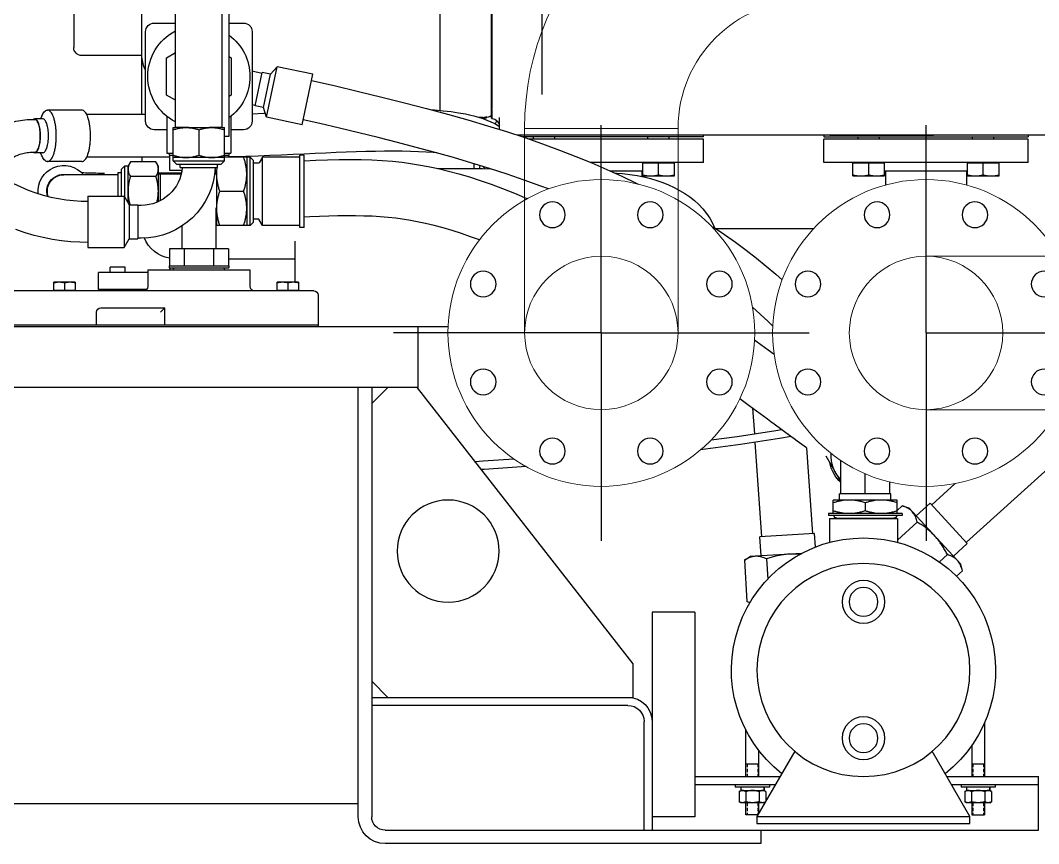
# Model space of a CAD drawing. Extents: x 0 to 160756, y 0 to 229247.
# Drawn here: x 65310 to 66069, y 110252 to 110866 of the extents above; entities that cross this region are included whole.
import ezdxf

# ---------------------------------------------------------------- set-up
doc = ezdxf.new("R2010")
doc.units = 0
doc.header["$LTSCALE"] = 10
doc.linetypes.add('XCM7P30CDA$0$CENTER', pattern=[50.8, 31.75, -6.35, 6.35, -6.35])
doc.linetypes.add('XCM7P30CDA$0$HIDDEN', pattern=[0.375, 0.25, -0.125])
doc.layers.add('XCM7P30CDA$0$M-PIPE-32_4C CONDENSER WATER SUPPLY-1', color=252, linetype='Continuous', lineweight=5)
doc.layers.add('XCM7P30CDA$0$M-PIPE-38_4C CONDENSER WATER RETURN-1', color=252, linetype='Continuous', lineweight=5)

# ---------------------------------------------------------------- blocks, each defined once
blk = doc.blocks.new('*U179')
blk.add_circle((0, 0), 9.55)
blk = doc.blocks.new('*U180')
at = {"color": 0, "linetype": 'ByBlock', "lineweight": -2}
for p, rotation in [((2286.84, -1301.82), 314.9999999999999), ((2162.39, -1353.37), 44.99999999999999), ((2338.39, -1353.37), 270), ((2162.39, -1426.27), 89.99999999999997), ((2338.39, -1426.27), 225), ((2213.94, -1477.82), 135), ((2286.84, -1477.82), 180)]:
    blk.add_blockref('*U179', p, dxfattribs=dict(at, rotation=rotation))
blk.add_blockref('*U179', (2213.94, -1301.82), dxfattribs=at)
blk = doc.blocks.new('*U177')
blk.add_circle((0, 0), 9.55)
blk = doc.blocks.new('*U178')
at = {"color": 0, "linetype": 'ByBlock', "lineweight": -2}
for p, rotation in [((2286.84, -1301.82), 314.9999999999999), ((2162.39, -1353.37), 44.99999999999999), ((2338.39, -1353.37), 270), ((2162.39, -1426.27), 89.99999999999997), ((2338.39, -1426.27), 225), ((2213.94, -1477.82), 135), ((2286.84, -1477.82), 180)]:
    blk.add_blockref('*U177', p, dxfattribs=dict(at, rotation=rotation))
blk.add_blockref('*U177', (2213.94, -1301.82), dxfattribs=at)
blk = doc.blocks.new('XCM7P30CDA$0$A$C9585bb29')
at = {"linetype": 'Continuous'}
for p, q in [((3294.12, 565.14), (3294.12, 1647.17)), ((3332.11, 1137.52), (3332.11, 547.8)), ((3370.29, 553.26), (3370.29, 1137.51)), ((3592.44, 550.21), (3592.44, 680.11)), ((3643.22, 675.81), (3643.22, 600.19)), ((3331.6, 671.99), (3331.6, 554.76)), ((3532.5, 540.54), (3532.5, 642.09)), ((3567.41, 540.54), (3567.41, 642.09)), ((3527.45, 534.19), (3527.45, 635.75)), ((3527.45, 618.29), (3516.63, 618.29)), ((3583.28, 618.29), (3567.41, 618.29)), ((3510.28, 611.94), (3510.28, 545.3)), ((3589.62, 545.3), (3589.62, 611.94)), ((3527.45, 593.48), (3525.84, 592.55)), ((3525.84, 592.55), (3525.84, 564.7)), ((3574.07, 592.55), (3567.41, 596.39)), ((3574.07, 564.7), (3574.07, 592.55)), ((3592.44, 594.19), (3637.22, 594.19)), ((3465, 580.19), (3491.58, 585.84)), ((3491.58, 585.84), (3496.65, 580.21)), ((3499.56, 548.28), (3491.58, 585.84)), ((3472.99, 542.63), (3465, 580.19)), ((3496.65, 580.21), (3502.86, 581.53)), ((3501.9, 555.49), (3496.65, 580.21)), ((3508.11, 556.81), (3502.86, 581.53)), ((3510.28, 582.7), (3502.94, 581.14)), ((3525.84, 564.7), (3527.45, 563.76)), ((3567.41, 560.85), (3574.07, 564.7)), ((3331.57, 553.79), (3331.6, 554.76)), ((3331.57, 547.27), (3331.57, 553.79)), ((3499.56, 548.28), (3501.9, 555.49)), ((3501.9, 555.49), (3508.11, 556.81)), ((3510.28, 557.68), (3508.03, 557.2)), ((3326.11, 539.15), (3326.11, 547.95)), ((3332.11, 547.8), (3331.57, 547.27)), ((3338.55, 548.13), (3341.14, 548.13)), ((3345.09, 549.26), (3341.75, 548.33)), ((3347.4, 549.82), (3345.09, 549.26)), ((3347.4, 549.82), (3347.39, 549.82)), ((3472.99, 542.63), (3499.56, 548.28)), ((3526.15, 548.89), (3526.15, 521.5)), ((3573.76, 548.89), (3573.76, 521.5)), ((3589.62, 550.21), (3633.51, 550.21)), ((3637.21, 553.54), (3662.73, 553.54)), ((3666.3, 546.98), (3672.26, 546.98)), ((3666.87, 549.25), (3667.83, 546.98)), ((3674.65, 546.58), (3672.26, 546.58)), ((3334.95, 541.91), (3320.82, 537.51)), ((3328.09, 545.74), (3329.32, 543.36)), ((3516.63, 538.95), (3526.15, 538.95)), ((3532.5, 540.54), (3530.91, 540.54)), ((3530.91, 515.74), (3530.91, 540.54)), ((3532.5, 540.54), (3542.36, 540.54)), ((3557.55, 540.54), (3542.36, 540.54)), ((3549.95, 538.84), (3549.95, 519.92)), ((3557.55, 540.54), (3567.41, 540.54)), ((3569, 540.54), (3567.41, 540.54)), ((3569, 515.74), (3569, 540.54)), ((3573.76, 538.95), (3583.28, 538.95)), ((2386.53, 534.8), (3312.56, 534.8)), ((3530.91, 534.19), (3527.45, 534.19)), ((3346.71, 514.13), (3360.26, 518.11)), ((3471.62, 466.15), (3471.62, 519.97)), ((3471.62, 519.97), (3474.79, 519.97)), ((3474.79, 466.15), (3474.79, 519.97)), ((3474.79, 518.45), (3502.54, 518.45)), ((3502.54, 518.45), (3504.91, 514.34)), ((3502.54, 467.67), (3502.54, 518.45)), ((3509.34, 515.97), (3511.82, 518.45)), ((3509.34, 470.15), (3509.34, 515.97)), ((3511.82, 518.45), (3530.91, 518.45)), ((3511.82, 467.67), (3511.82, 518.45)), ((3514.3, 518.45), (3514.3, 467.67)), ((3530.91, 521.5), (3526.15, 521.5)), ((3527.74, 521.5), (3527.74, 519.97)), ((3530.91, 519.97), (3527.74, 519.97)), ((3527.97, 519.97), (3527.97, 518.45)), ((3530.91, 518.22), (3569, 518.22)), ((3573.76, 521.5), (3569, 521.5)), ((3572.17, 519.97), (3569, 519.97)), ((3571.94, 519.97), (3571.94, 508.8)), ((3571.94, 518.48), (3633.51, 518.48)), ((3572.17, 521.5), (3572.17, 519.97)), ((3592.44, 518.48), (3592.44, 515.05)), ((3666.3, 521.71), (3672.26, 521.71)), ((3666.87, 519.44), (3667.83, 521.71)), ((3674.65, 522.11), (3672.26, 522.11)), ((3320.29, 505.8), (3333.37, 510.03)), ((3333.37, 510.03), (3346.71, 514.13)), ((3344.9, 509.97), (3344.9, 513.58)), ((3509.34, 514.21), (3504.91, 514.34)), ((3533.39, 513.26), (3530.91, 515.74)), ((3569, 515.74), (3530.91, 515.74)), ((3566.52, 513.26), (3533.39, 513.26)), ((3535.79, 513.22), (3535.78, 513.26)), ((3535.99, 510.78), (3535.99, 513.26)), ((3563.92, 510.78), (3535.99, 510.78)), ((3536.24, 510.74), (3536.23, 510.78)), ((3537.9, 508.8), (3536.61, 508.8)), ((3536.61, 467.67), (3536.61, 508.8)), ((3537.26, 505.76), (3537.26, 508.8)), ((3571.94, 508.8), (3562.52, 508.8)), ((3562.65, 508.04), (3562.65, 508.8)), ((3563.92, 510.78), (3563.92, 513.26)), ((3566.52, 513.26), (3569, 515.74)), ((3580.39, 512.1), (3582.09, 515.05)), ((3580.39, 512.1), (3580.39, 485.24)), ((3580.39, 509.72), (3580.39, 509.55)), ((3582.09, 515.05), (3601, 515.05)), ((3601, 515.05), (3602.71, 512.1)), ((3605.19, 512.1), (3602.71, 512.1)), ((3602.71, 484.6), (3602.71, 512.1)), ((3607.67, 509.62), (3605.19, 512.1)), ((3605.19, 488.9), (3605.19, 512.1)), ((3607.67, 489.54), (3607.67, 509.62)), ((3637.21, 515.14), (3662.73, 515.14)), ((3240.09, 506.66), (3238.54, 506.56)), ((3537.23, 507.45), (3536.61, 507.46)), ((3536.61, 505.76), (3537.26, 505.76)), ((3563.13, 505.76), (3580.39, 505.76)), ((3578.9, 505.76), (3578.9, 485.96)), ((3582.09, 504.05), (3601, 504.05)), ((3610.15, 507.03), (3607.67, 507.03)), ((3610.15, 489.54), (3610.15, 507.03)), ((3610.15, 505.3), (3650.59, 505.3)), ((3621.62, 506.62), (3620.22, 506.6)), ((3623.37, 506.64), (3621.62, 506.62)), ((3625.03, 506.67), (3623.37, 506.64)), ((3626.61, 506.7), (3625.03, 506.67)), ((3628.11, 506.74), (3626.61, 506.7)), ((3629.53, 506.77), (3628.11, 506.74)), ((3630.88, 506.81), (3629.53, 506.77)), ((3632.15, 506.84), (3630.88, 506.81)), ((3633.35, 506.88), (3632.15, 506.84)), ((3634.48, 506.92), (3633.35, 506.88)), ((3635.54, 506.96), (3634.48, 506.92)), ((3636.55, 507), (3635.54, 506.96)), ((3637.43, 507.03), (3636.55, 507)), ((3534.35, 493.06), (3516.57, 493.06)), ((3605.56, 489.54), (3601.76, 482.97)), ((3632.72, 489.54), (3605.56, 489.54)), ((3605.56, 489.54), (3605.56, 451.14)), ((3632.72, 489.54), (3632.72, 451.14)), ((3536.61, 480.37), (3537.26, 480.37)), ((3537.26, 480.37), (3537.26, 450.15)), ((3592.88, 482.58), (3595.42, 482.58)), ((3601.76, 482.97), (3595.42, 482.97)), ((3595.42, 482.97), (3595.42, 457.7)), ((3601.76, 482.97), (3601.76, 457.7)), ((3502.54, 467.67), (3505.21, 472.31)), ((3536.61, 477.47), (3537.26, 477.45)), ((3092.19, 465.01), (3164.53, 465.01)), ((3471.62, 466.15), (3474.79, 466.15)), ((3474.79, 467.67), (3502.54, 467.67)), ((3509.34, 470.15), (3511.82, 467.67)), ((3511.82, 467.67), (3536.61, 467.67)), ((3562.65, 467.13), (3562.65, 450.15)), ((3478.19, 425.32), (3478.19, 455.79)), ((3592.88, 458.1), (3595.42, 458.1)), ((3601.76, 457.7), (3595.42, 457.7)), ((3605.56, 451.14), (3601.76, 457.7)), ((3527.97, 450.15), (3571.94, 450.15)), ((3527.97, 450.15), (3527.97, 437.46)), ((3538.96, 450.15), (3538.96, 437.46)), ((3560.95, 450.15), (3560.95, 437.46)), ((3571.94, 450.15), (3571.94, 437.46)), ((3632.72, 451.14), (3605.56, 451.14)), ((3527.97, 442.79), (3478.19, 442.79)), ((3588.03, 434.67), (3511.87, 434.67)), ((3511.87, 434.67), (3511.87, 422.1)), ((3511.87, 434.67), (3511.87, 422.1)), ((3572.17, 437.46), (3527.74, 437.46)), ((3527.74, 437.46), (3527.74, 435.94)), ((3572.17, 435.94), (3527.74, 435.94)), ((3571.25, 434.67), (3571.25, 435.94)), ((3572.17, 437.46), (3572.17, 435.94)), ((3588.03, 434.67), (3588.03, 422.1)), ((3588.03, 434.67), (3588.03, 422.1)), ((3588.03, 432.64), (3624.6, 432.64)), ((3604.83, 436.6), (3615.93, 436.6)), ((3604.83, 432.64), (3604.83, 436.6)), ((3615.93, 432.64), (3615.93, 436.6)), ((3624.6, 419.94), (3624.6, 432.64)), ((3475.76, 425.32), (3491.61, 425.32)), ((3475.76, 425.32), (3475.76, 419.3)), ((3483.69, 424.82), (3483.69, 419.3)), ((3491.61, 419.3), (3491.61, 425.32)), ((3642.05, 425.32), (3657.91, 425.32)), ((3642.05, 425.32), (3642.05, 419.3)), ((3649.98, 424.82), (3649.98, 419.3)), ((3657.91, 419.3), (3657.91, 425.32)), ((3464.26, 418.93), (4168.8, 418.93)), ((3491.61, 419.3), (3475.76, 419.3)), ((3476.24, 419.3), (3476.37, 418.93)), ((3491.13, 419.3), (3491, 418.93)), ((3588.89, 419.94), (3624.6, 419.94)), ((3618.25, 419.94), (3618.25, 418.93)), ((3657.91, 419.3), (3642.05, 419.3)), ((3642.53, 419.3), (3642.67, 418.93)), ((3657.43, 419.3), (3657.29, 418.93)), ((3461.09, 415.75), (3461.09, 392.01)), ((3622.94, 406.23), (3575.34, 406.23)), ((3575.34, 393.54), (3575.34, 406.23)), ((3575.34, 406.23), (3578.51, 403.06)), ((3626.12, 393.54), (3626.12, 403.06)), ((3364.29, 392.01), (4301.32, 392.01)), ((3386.73, 392.01), (3386.73, 347.03)), ((4171.97, 393.54), (3461.09, 393.54)), ((3226.3, 141.13), (3387.04, 346.79)), ((3386.73, 347.03), (4246.34, 347.03)), ((3421.21, 335.04), (3409.22, 347.03)), ((3421.21, 347.03), (3421.21, 27.18)), ((3431.21, 27.18), (3431.21, 347.03)), ((3142.91, 335.43), (3147.02, 338.43)), ((3126.44, 323.38), (3131.77, 327.29)), ((3108.85, 310.48), (3121.26, 319.58)), ((3082.82, 295.92), (3071.75, 276.74)), ((3071.75, 267.73), (3071.75, 292.59)), ((3053.5, 267.73), (3053.5, 282.65)), ((3035.26, 267.73), (3035.26, 276.54)), ((3034.37, 263.1), (3034.37, 267.73)), ((3034.37, 267.73), (3072.63, 267.73)), ((3072.63, 263.1), (3072.63, 267.73)), ((3029.7, 252.95), (3029.7, 263.1)), ((3029.7, 263.1), (3077.31, 263.1)), ((3053.5, 260.98), (3053.5, 255.07)), ((3077.31, 252.95), (3077.31, 263.1)), ((3026.02, 252.95), (3026.02, 251.68)), ((3026.02, 252.95), (3080.99, 252.95)), ((3026.02, 251.68), (3080.99, 251.68)), ((3080.99, 252.95), (3080.99, 251.68)), ((3029.44, 249.23), (3029.44, 231.51)), ((3080.22, 249.23), (3029.44, 249.23)), ((3074.74, 249.58), (3032.27, 249.58)), ((3034.37, 249.23), (3034.37, 249.58)), ((3072.63, 249.23), (3072.63, 249.58)), ((3080.22, 249.23), (3080.22, 231.51)), ((3180.57, 179.51), (3180.57, 27.18)), ((3180.57, 179.51), (3212.31, 179.51)), ((3212.31, 179.51), (3212.31, 17.18)), ((3226.3, 116.14), (3226.3, 141.13)), ((3409.22, 116.14), (3421.21, 128.13)), ((3421.21, 116.14), (3226.3, 116.14)), ((3230.3, 110.14), (3421.21, 110.14)), ((2964.66, 97.26), (2964.66, 57.16)), ((3142.38, 57.16), (3142.38, 91.72)), ((3218.3, 17.18), (3218.3, 98.15)), ((2974.18, 80.26), (2974.18, 57.16)), ((2975.49, 27.33), (3003.56, 75.95)), ((3106.1, 75.95), (3134.17, 27.33)), ((3132.85, 57.16), (3132.85, 76.67)), ((2974.18, 66.69), (2964.66, 66.69)), ((3142.38, 66.69), (3132.85, 66.69)), ((2924.44, 17.18), (2924.44, 57.16)), ((2992.72, 57.16), (2924.44, 57.16)), ((3180.57, 57.16), (3116.95, 57.16)), ((2989.25, 51.17), (2924.44, 51.17)), ((2956.72, 51.17), (2956.72, 49.14)), ((2956.72, 49.14), (2982.11, 49.14)), ((2959.47, 45.98), (2960.8, 46.75)), ((2959.47, 45.98), (2959.47, 38.4)), ((2960.75, 49.14), (2960.75, 46.75)), ((2960.75, 46.75), (2960.75, 49.14)), ((2978.09, 46.75), (2960.75, 46.75)), ((2964.44, 45.98), (2964.44, 38.4)), ((2974.39, 45.98), (2974.39, 38.4)), ((2979.36, 45.98), (2978.03, 46.75)), ((2978.09, 49.14), (2978.09, 46.75)), ((2979.36, 45.98), (2979.36, 38.4)), ((2982.11, 51.17), (2982.11, 49.14)), ((3180.57, 51.17), (3120.41, 51.17)), ((3124.92, 51.17), (3124.92, 49.14)), ((3124.92, 49.14), (3150.31, 49.14)), ((3127.67, 45.98), (3129, 46.75)), ((3127.67, 45.98), (3127.67, 38.59)), ((3128.94, 49.14), (3128.94, 46.75)), ((3128.94, 46.75), (3128.94, 49.14)), ((3146.29, 46.75), (3128.94, 46.75)), ((3132.64, 45.98), (3132.64, 38.4)), ((3142.59, 45.98), (3142.59, 38.4)), ((3147.56, 45.98), (3146.23, 46.75)), ((3146.29, 49.14), (3146.29, 46.75)), ((3147.56, 45.98), (3147.56, 38.4)), ((3150.31, 51.17), (3150.31, 49.14)), ((2960.8, 37.64), (2959.47, 38.4)), ((2978.03, 37.64), (2979.36, 38.4)), ((3129, 37.64), (3127.83, 38.31)), ((3146.23, 37.64), (3147.56, 38.4)), ((2960.8, 37.64), (2978.03, 37.64)), ((2964.66, 37.64), (2964.66, 28.6)), ((2974.18, 37.64), (2974.18, 28.6)), ((3129, 37.64), (3146.23, 37.64)), ((3132.85, 29.61), (3132.85, 37.64)), ((3142.38, 28.6), (3142.38, 37.64)), ((4201.86, 37.15), (3431.21, 37.15)), ((2974.18, 28.6), (2964.66, 28.6)), ((2975.49, 22.26), (2975.49, 27.33)), ((3134.17, 27.33), (2975.49, 27.33)), ((3133.44, 28.6), (3142.38, 28.6)), ((3134.17, 27.33), (3134.17, 22.26)), ((3180.57, 27.18), (3212.31, 27.18)), ((3411.22, 17.18), (2924.44, 17.18)), ((3134.17, 22.26), (2975.49, 22.26)), ((3131.34, 17.18), (3131.34, 7.19)), ((3131.34, 7.19), (3411.22, 7.19))]:
    blk.add_line(p, q, dxfattribs=at)
at = {"linetype": 'XCM7P30CDA$0$CENTER'}
for p, q in [((3008.25, 387.55), (3008.25, 542.42)), ((3250.14, 387.55), (3250.14, 542.42)), ((3008.25, 387.55), (2853.38, 387.55)), ((3008.25, 387.55), (3008.25, 232.68)), ((3250.14, 387.55), (3095.27, 387.55)), ((3250.14, 387.55), (3250.14, 232.68)), ((3250.14, 387.55), (3405.01, 387.55))]:
    blk.add_line(p, q, dxfattribs=at)
at = {"linetype": 'Continuous', "lineweight": 30}
for p, q in [((2932.08, 534.8), (2932.08, 533.53)), ((3084.42, 533.53), (2932.08, 533.53)), ((2932.08, 514.49), (2932.08, 531.96)), ((2932.08, 531.96), (3084.42, 531.96)), ((2957.62, 531.96), (2957.62, 533.53)), ((2973.61, 531.96), (2973.61, 533.53)), ((3079.97, 534.8), (3002.76, 534.8)), ((3042.89, 531.96), (3042.89, 533.53)), ((3058.88, 531.96), (3058.88, 533.53)), ((3084.42, 534.8), (3084.42, 533.53)), ((3084.42, 514.49), (3084.42, 531.96)), ((3173.98, 533.53), (3173.98, 534.8)), ((3173.98, 533.53), (3308.69, 533.53)), ((3173.98, 514.49), (3173.98, 531.96)), ((3173.98, 531.96), (3304.07, 531.96)), ((3178.43, 534.8), (3255.64, 534.8)), ((3199.51, 531.96), (3199.51, 533.53)), ((3215.5, 531.96), (3215.5, 533.53)), ((3284.78, 531.96), (3284.78, 533.53)), ((3300.78, 531.96), (3300.78, 533.53)), ((2932.08, 514.49), (3084.42, 514.49)), ((2953.83, 504.49), (2953.83, 513.99)), ((2953.83, 513.99), (2977.4, 513.99)), ((2954.44, 513.99), (2954.62, 514.49)), ((2965.61, 505.25), (2965.61, 513.99)), ((2976.79, 513.99), (2976.61, 514.49)), ((2977.4, 504.49), (2977.4, 513.99)), ((3039.1, 504.49), (3039.1, 513.99)), ((3039.1, 513.99), (3062.67, 513.99)), ((3039.71, 513.99), (3039.89, 514.49)), ((3050.89, 505.25), (3050.89, 513.99)), ((3062.06, 513.99), (3061.88, 514.49)), ((3062.67, 504.49), (3062.67, 513.99)), ((3173.98, 514.49), (3257.93, 514.49)), ((3195.72, 504.49), (3195.72, 513.99)), ((3195.72, 513.99), (3219.29, 513.99)), ((3196.33, 513.99), (3196.51, 514.49)), ((3207.5, 505.25), (3207.5, 513.99)), ((3218.68, 513.99), (3218.5, 514.49)), ((3219.29, 504.49), (3219.29, 513.99)), ((2977.4, 504.49), (2953.83, 504.49)), ((2977.4, 508.14), (3039.1, 508.14)), ((2978.1, 508.14), (2978.1, 497.73)), ((3038.4, 508.14), (3038.4, 497.73)), ((3062.67, 504.49), (3039.1, 504.49)), ((3219.29, 504.49), (3195.72, 504.49)), ((3219.29, 508.14), (3243.34, 508.14)), ((3219.99, 508.14), (3219.99, 504.03)), ((3135.89, 387.55), (3122.5, 387.55)), ((2840.93, 355.81), (2978.17, 231.61)), ((3137.43, 331.42), (3136.13, 312.46)), ((3135.69, 306.11), (3130.87, 235.64)), ((3097.24, 301.96), (3092.86, 237.96)), ((2986.53, 275.41), (3004.03, 259.57)), ((2977.48, 230.85), (3005.21, 260.85)), ((3015.56, 251.28), (3005.21, 260.85)), ((3025.95, 258.77), (3021.08, 257.26)), ((3025.95, 258.77), (3029.7, 255.31)), ((2982.3, 215.31), (3021.08, 257.26)), ((3014.76, 246.66), (3029.44, 233.09)), ((3090.62, 228.13), (3091.23, 238.07)), ((3091.23, 238.07), (3132, 235.57)), ((3131.14, 221.51), (3132, 235.57)), ((2987.83, 221.29), (2977.48, 230.85)), ((2992.37, 222.45), (2998.28, 216.98)), ((3101, 223.35), (3139.27, 221.01)), ((3143.52, 218.19), (3139.27, 221.01)), ((2981.18, 210.34), (2982.3, 215.31)), ((3127.06, 219.2), (3126.14, 204.22)), ((3143.52, 218.19), (3141.65, 187.56)), ((2981.18, 210.34), (2985.56, 206.28)), ((3139.54, 186.5), (3141.65, 187.56))]:
    blk.add_line(p, q, dxfattribs=at)
at = {"linetype": 'XCM7P30CDA$0$HIDDEN'}
for p, q in [((2965.45, 66.69), (2965.45, 57.16)), ((2973.38, 66.69), (2973.38, 57.16)), ((3133.65, 66.69), (3133.65, 57.16)), ((3141.58, 66.69), (3141.58, 57.16)), ((2965.45, 37.64), (2965.45, 28.6)), ((2973.38, 37.64), (2973.38, 28.6)), ((3133.65, 37.64), (3133.65, 28.6)), ((3141.58, 37.64), (3141.58, 28.6))]:
    blk.add_line(p, q, dxfattribs=at)
at = {"linetype": 'Continuous'}
for points in [[(3632.72, 454.98), (3638.66, 455.09), (3645.4, 455.49), (3652.18, 456.19), (3658.99, 457.2), (3665.83, 458.54), (3672.66, 460.21), (3679.47, 462.22), (3686.26, 464.56)], [(3688.11, 498.84), (3682.66, 496.26), (3677.12, 493.95), (3671.51, 491.93), (3665.87, 490.2), (3660.21, 488.76), (3654.52, 487.6), (3648.86, 486.73), (3643.24, 486.13), (3637.64, 485.79), (3632.72, 485.7)], [(3465.98, 575.61), (3449.26, 571.77), (3431.07, 567.49), (3413.53, 563.23), (3396.65, 558.99), (3380.4, 554.76)], [(3380.4, 554.76), (3364.71, 550.51), (3349.56, 546.23), (3334.95, 541.91)], [(3376.77, 553.78), (3374.33, 553.62), (3368.05, 553.06), (3362.12, 552.38), (3356.53, 551.57), (3351.27, 550.64), (3347.39, 549.82)], [(3341.75, 548.33), (3338.51, 547.29), (3335.38, 546.12), (3332.34, 544.83), (3329.43, 543.43), (3326.64, 541.91), (3326.11, 541.59)], [(3360.26, 518.11), (3374.01, 521.97), (3387.95, 525.74), (3402.06, 529.42), (3416.32, 533.03), (3430.71, 536.56), (3445.23, 540.03), (3459.84, 543.44), (3472.21, 546.27)], [(3510.28, 550.87), (3501.45, 551.21), (3500.52, 551.25)], [(3320.82, 537.51), (3307.17, 533.03), (3294.01, 528.47)], [(3294.01, 528.47), (3281.31, 523.8), (3269.09, 519.06), (3257.32, 514.24), (3245.93, 509.32)], [(3372.75, 521.62), (3375.37, 521.87), (3380.74, 522.25), (3386.4, 522.55), (3392.35, 522.76), (3398.54, 522.89), (3404.95, 522.94), (3411.59, 522.92), (3418.43, 522.82), (3425.47, 522.67), (3432.69, 522.46), (3440.1, 522.19), (3447.69, 521.89), (3455.44, 521.55), (3463.4, 521.18), (3471.53, 520.8), (3479.82, 520.41), (3488.33, 520.01), (3497.02, 519.62), (3505.88, 519.26), (3514.93, 518.94), (3524.17, 518.69), (3527.97, 518.62)], [(3471.62, 515.76), (3462.85, 516.15), (3454.01, 516.46), (3445.44, 516.68), (3437.09, 516.75), (3428.94, 516.68), (3421.01, 516.45), (3413.29, 516.04), (3405.77, 515.44), (3398.48, 514.66), (3392.33, 513.82)], [(3245.93, 509.32), (3234.91, 504.31), (3224.26, 499.21), (3222.68, 498.42)], [(3392.33, 513.82), (3386.31, 512.85), (3379.08, 511.51), (3371.66, 509.95), (3364.07, 508.15), (3356.31, 506.1), (3348.38, 503.78), (3340.37, 501.22), (3332.23, 498.38), (3323.78, 495.21), (3314.84, 491.6), (3305.69, 487.64), (3305.4, 487.51)], [(3371.99, 510.02), (3368.93, 510.03), (3358.88, 510.03), (3348.76, 510), (3338.56, 509.93), (3332.87, 509.87)], [(3336.63, 509.91), (3337.48, 510.77), (3338.46, 511.6)], [(3340.67, 512.28), (3340.86, 510.92), (3340.95, 509.94)], [(3238.54, 506.56), (3234.35, 506.21), (3228.84, 505.57), (3223.53, 504.73), (3218.44, 503.72), (3213.56, 502.52), (3208.85, 501.13), (3204.32, 499.56), (3199.98, 497.8), (3195.79, 495.85), (3191.78, 493.71), (3187.95, 491.38), (3184.29, 488.84), (3180.82, 486.08), (3177.57, 483.14), (3174.56, 479.99), (3171.78, 476.6), (3169.32, 472.98), (3167.31, 469.28), (3165.94, 465.95)], [(3289.47, 494.79), (3295.14, 496.96), (3307.55, 501.45), (3320.29, 505.8)], [(3580.39, 506.7), (3574.77, 506.78), (3568.18, 506.88), (3562.85, 506.96)], [(3340.97, 456.84), (3347.49, 459.26), (3354.42, 461.64), (3361.24, 463.81), (3367.97, 465.76), (3374.57, 467.5), (3381.03, 469.03), (3387.33, 470.35), (3393.47, 471.48), (3398.58, 472.3)], [(3398.58, 472.3), (3403.3, 472.95), (3408.98, 473.58), (3414.82, 474.07), (3420.84, 474.42), (3427.03, 474.65), (3433.37, 474.75), (3439.84, 474.75), (3446.46, 474.66), (3453.24, 474.48), (3460.17, 474.24), (3467.24, 473.94), (3471.62, 473.73)], [(3505.21, 472.31), (3505.4, 472.3), (3509.34, 472.22)], [(3166.92, 466.61), (3158.4, 460.88), (3150.19, 455.1), (3142.27, 449.26), (3134.61, 443.35), (3127.25, 437.39), (3120.16, 431.39), (3115.39, 427.15)], [(3122.36, 392.51), (3125.92, 396.03), (3131.75, 401.53), (3137.55, 406.75)], [(3136.03, 382.33), (3134.07, 380.91), (3131.26, 378.88), (3128.49, 376.86), (3125.75, 374.87), (3121.37, 371.68)], [(3131.77, 327.29), (3137.26, 331.3), (3140.06, 333.35), (3142.91, 335.43)], [(3121.26, 319.58), (3123.84, 321.47), (3126.44, 323.38)], [(3168.21, 307.97), (3148.9, 310.53), (3120.17, 314.88), (3115.84, 315.61)], [(3097.28, 301.99), (3104.13, 307.02), (3106.48, 308.74), (3108.85, 310.48)], [(3108.71, 310.38), (3117.38, 308.9), (3146.37, 304.48), (3176.21, 300.49)], [(3344.1, 291.85), (3338.18, 292.21), (3315.39, 293.76)], [(3306.24, 288.03), (3337.45, 285.89), (3339.35, 285.78)]]:
    blk.add_lwpolyline(points, dxfattribs=at)
at = {"linetype": 'Continuous', "lineweight": 13}
for centre in [(3008.25, 387.55), (3250.14, 387.55)]:
    blk.add_circle(centre, 114.25, dxfattribs=at)
at = {"linetype": 'Continuous'}
for centre, radius in [((3364.24, 225.1), 37.98), ((3054.83, 136.5), 79.34), ((3054.83, 187.28), 15.87), ((3054.83, 187.28), 10.66), ((3054.83, 85.73), 15.87), ((3054.83, 85.73), 10.66)]:
    blk.add_circle(centre, radius, dxfattribs=at)
for centre, radius, start, end in [((3516.63, 611.94), 6.35, 90, 180), ((3583.28, 611.94), 6.35, 0, 90), ((3549.95, 578.62), 38.08, 126.23431, 233.76787), ((3549.95, 578.62), 38.08, 297.28726, 62.71377), ((3637.22, 600.19), 6, 270, 0), ((3567.05, 594.81), 25.39, 332.80884, 355.99528), ((3332.11, 541.3), 6, 95.08303, 177.04617), ((3338.55, 560.21), 12.69, 239.47768, 255.52249), ((3332.21, 535.63), 12.69, 63.84841, 75.52249), ((3516.63, 545.3), 6.35, 180, 270), ((3583.28, 545.3), 6.35, 270, 0), ((3592.88, 513.26), 55.16, 182.57619, 270), ((3592.88, 513.26), 30.69, 184.6344, 270), ((3650.59, 493.06), 19.2, 354.96913, 140.3893), ((3650.59, 493.06), 12.63, 343.0892, 104.31793), ((3650.59, 493.06), 12.24, 341.96734, 90), ((3567.45, 467.78), 24.99, 280.35706, 337.314), ((3532.02, 434.67), 1.27, 90, 180), ((3567.89, 434.67), 1.27, 0, 90), ((3464.26, 415.75), 3.17, 90, 180), ((3508.69, 422.1), 3.17, 270, 0), ((3591.21, 422.1), 3.17, 180, 270), ((3622.94, 403.06), 3.17, 0, 90), ((3053.5, 295.92), 25.39, 315.95773, 4.04692), ((3053.5, 295.92), 26.91, 312.70762, 349.31605), ((3053.5, 295.92), 26.91, 226.30902, 227.29238), ((3032.27, 251.68), 2.1, 180, 270), ((3074.74, 251.68), 2.1, 270, 0), ((3054.83, 136.5), 98.38, 308.25441, 231.74559), ((3230.3, 98.15), 17.99, 90, 180), ((3230.3, 98.15), 11.99, 90, 180), ((3411.22, 27.18), 19.99, 270, 0), ((3411.22, 27.18), 10, 270, 0)]:
    blk.add_arc(centre, radius, start, end, dxfattribs=at)
for points, start_tangent, end_tangent in [([(3338.55, 548.13), (3335.38, 548.54)], (-1, 0), (-0.968119, 0.250491)), ([(3335.38, 548.54), (3338.47, 547.28)], (0.968119, -0.250491), (0.869334, -0.494225)), ([(3637.21, 515.14), (3636, 515.47), (3634.83, 516.44), (3633.75, 518.02), (3632.78, 520.15), (3631.96, 522.77), (3631.33, 525.79), (3630.89, 529.09), (3630.67, 532.57), (3630.67, 536.11), (3630.89, 539.6), (3631.33, 542.9), (3631.96, 545.91), (3632.78, 548.53), (3633.75, 550.67), (3634.83, 552.25), (3636, 553.22), (3637.21, 553.54)], (-1, 0), (1, 0)), ([(3662.73, 515.14), (3661.53, 515.47), (3660.36, 516.44), (3659.28, 518.02), (3658.31, 520.15), (3657.49, 522.77), (3656.85, 525.79), (3656.42, 529.09), (3656.19, 532.57), (3656.19, 536.11), (3656.42, 539.6), (3656.85, 542.9), (3657.49, 545.91), (3658.31, 548.53), (3659.28, 550.67), (3660.36, 552.25), (3661.53, 553.22), (3662.73, 553.54)], (-1, 0), (1, 0)), ([(3666.87, 549.25), (3666.19, 550.67), (3665.1, 552.25), (3663.94, 553.22), (3662.73, 553.54)], (-0.387687, 0.921791), (-1, 0)), ([(3663.05, 542.67), (3663.24, 543.28), (3663.89, 544.85), (3664.64, 546.02), (3665.45, 546.73), (3666.3, 546.98)], (0.287521, 0.957774), (1, 0)), ([(3672.26, 521.71), (3671.42, 521.95), (3670.61, 522.67), (3669.86, 523.84), (3669.2, 525.41), (3668.67, 527.32), (3668.27, 529.51), (3668.02, 531.88), (3667.94, 534.34), (3668.02, 536.81), (3668.27, 539.18), (3668.67, 541.36), (3669.2, 543.28), (3669.86, 544.85), (3670.61, 546.02), (3671.42, 546.73), (3672.26, 546.98)], (-1, 0), (1, 0)), ([(3672.26, 522.11), (3671.49, 522.31), (3670.75, 522.93), (3670.06, 523.94), (3669.44, 525.3), (3668.92, 526.97), (3668.51, 528.89), (3668.23, 530.99), (3668.09, 533.21), (3668.09, 535.47), (3668.23, 537.69), (3668.51, 539.8), (3668.92, 541.72), (3669.44, 543.39), (3670.06, 544.75), (3670.75, 545.75), (3671.49, 546.37), (3672.26, 546.58)], (-1, 0), (1, 0)), ([(3673.33, 546.59), (3673.1, 546.73), (3672.26, 546.98)], (-0.803631, 0.595127), (-1, 0)), ([(3719.49, 520.21), (3719.31, 520.52), (3715.42, 526.24), (3710.88, 531.39), (3705.76, 535.89), (3700.15, 539.66), (3694.13, 542.66), (3687.81, 544.83), (3681.28, 546.14), (3674.65, 546.58)], (-0.503665, 0.863899), (-1, 0)), ([(3540.43, 540.54), (3538.1, 540.43), (3535.76, 540.11), (3533.39, 539.58), (3530.91, 538.84)], (-1, 0), (-0.948683, -0.316228)), ([(3549.95, 538.84), (3547.48, 539.58), (3545.11, 540.11), (3542.77, 540.43), (3540.43, 540.54)], (-0.948683, 0.316228), (-1, 0)), ([(3559.48, 540.54), (3557.14, 540.43), (3554.8, 540.11), (3552.43, 539.58), (3549.95, 538.84)], (-1, 0), (-0.948683, -0.316228)), ([(3569, 538.84), (3566.52, 539.58), (3564.15, 540.11), (3561.81, 540.43), (3559.48, 540.54)], (-0.948683, 0.316228), (-1, 0)), ([(3663.05, 526.01), (3662.7, 527.32), (3662.3, 529.51), (3662.06, 531.88), (3661.97, 534.34), (3662.06, 536.81), (3662.3, 539.18), (3662.7, 541.36), (3663.05, 542.67)], (-0.287521, 0.957774), (0.287521, 0.957774)), ([(3666.3, 521.71), (3665.45, 521.95), (3664.64, 522.67), (3663.89, 523.84), (3663.24, 525.41), (3663.05, 526.01)], (-1, 0), (-0.287521, 0.957774)), ([(3514.3, 505.76), (3514.39, 508.25), (3514.67, 510.74), (3515.13, 513.24), (3515.75, 515.79), (3516.57, 518.45)], (0, 1), (0.316228, 0.948683)), ([(3540.43, 518.22), (3538.1, 518.33), (3535.76, 518.66), (3533.39, 519.19), (3530.91, 519.92)], (-1, 0), (-0.948683, 0.316228)), ([(3549.95, 519.92), (3547.48, 519.18), (3545.11, 518.66), (3542.77, 518.33), (3540.43, 518.22)], (-0.948683, -0.316228), (-1, 0)), ([(3559.48, 518.22), (3557.14, 518.33), (3554.8, 518.66), (3552.43, 519.19), (3549.95, 519.92)], (-1, 0), (-0.948683, 0.316228)), ([(3569, 519.92), (3566.52, 519.18), (3564.15, 518.66), (3561.81, 518.33), (3559.48, 518.22)], (-0.948683, -0.316228), (-1, 0)), ([(3662.73, 515.14), (3663.94, 515.47), (3665.1, 516.44), (3666.19, 518.02), (3666.87, 519.44)], (1, 0), (0.387687, 0.921791)), ([(3672.26, 521.71), (3673.1, 521.95), (3673.33, 522.1)], (1, 0), (0.803631, 0.595127)), ([(3699.67, 505.37), (3699.33, 506.06), (3697.03, 509.95), (3694.21, 513.43), (3690.92, 516.42), (3687.24, 518.85), (3683.23, 520.64), (3679, 521.73), (3674.65, 522.11)], (-0.423981, 0.905671), (-1, 0)), ([(3535.99, 512.22), (3535.79, 513.22)], (-0.184837, 0.982769), (-0.209571, 0.977793)), ([(3536.47, 508.8), (3536.24, 510.74)], (-0.091153, 0.995837), (-0.145719, 0.989326)), ([(3536.61, 505.76), (3536.52, 508.25), (3536.47, 508.8)], (0, 1), (-0.091153, 0.995837)), ([(3582.09, 515.05), (3581.35, 513.62), (3580.82, 512.25), (3580.5, 510.9), (3580.39, 509.72)], (-0.5, -0.866025), (-0.020882, -0.999782)), ([(3580.39, 509.55), (3580.5, 508.2), (3580.82, 506.85), (3581.35, 505.48), (3582.09, 504.05)], (0, -1), (0.5, -0.866025)), ([(3601, 515.05), (3601.74, 513.62), (3602.27, 512.25), (3602.6, 510.9), (3602.71, 509.55)], (0.5, -0.866025), (0, -1)), ([(3602.71, 509.55), (3602.6, 508.2), (3602.27, 506.85), (3601.74, 505.48), (3601, 504.05)], (0, -1), (-0.5, -0.866025)), ([(3516.57, 493.06), (3515.75, 495.72), (3515.13, 498.27), (3514.67, 500.78), (3514.39, 503.27), (3514.3, 505.76)], (-0.316228, 0.948683), (0, 1)), ([(3534.35, 493.06), (3535.16, 495.72), (3535.79, 498.27), (3536.24, 500.78), (3536.52, 503.27), (3536.61, 505.76)], (0.316228, 0.948683), (0, 1)), ([(3582.09, 504.05), (3581.49, 501.77), (3581.01, 499.56), (3580.67, 497.39), (3580.46, 495.23), (3580.39, 493.06)], (-0.27735, -0.960769), (0, -1)), ([(3601, 504.05), (3601.61, 501.77), (3602.08, 499.56), (3602.42, 497.39), (3602.63, 495.23), (3602.71, 493.06)], (0.27735, -0.960769), (0, -1)), ([(3514.3, 480.37), (3514.39, 482.86), (3514.67, 485.35), (3515.13, 487.85), (3515.75, 490.4), (3516.57, 493.06)], (0, 1), (0.316228, 0.948683)), ([(3536.61, 480.37), (3536.52, 482.86), (3536.24, 485.35), (3535.79, 487.85), (3535.16, 490.4), (3534.35, 493.06)], (0, 1), (-0.316228, 0.948683)), ([(3580.39, 493.06), (3580.46, 490.88), (3580.67, 488.71), (3581.02, 486.53), (3581.38, 484.82)], (0, -1), (0.22346, -0.974713)), ([(3602.71, 493.06), (3602.63, 490.88), (3602.42, 488.71), (3602.08, 486.53), (3601.61, 484.33), (3601.26, 482.97)], (0, -1), (-0.260945, -0.965354)), ([(3516.57, 467.67), (3515.75, 470.33), (3515.13, 472.88), (3514.67, 475.39), (3514.39, 477.88), (3514.3, 480.37)], (-0.316228, 0.948683), (0, 1)), ([(3534.35, 467.67), (3535.16, 470.33), (3535.79, 472.88), (3536.24, 475.39), (3536.52, 477.88), (3536.61, 480.37)], (0.316228, 0.948683), (0, 1)), ([(3475.76, 424.82), (3476.77, 425.03), (3477.76, 425.19), (3478.74, 425.29), (3479.72, 425.32)], (0.972575, 0.232588), (1, 0)), ([(3479.72, 425.32), (3480.51, 425.3), (3481.29, 425.24), (3482.07, 425.14), (3482.87, 424.99), (3483.69, 424.82)], (1, 0), (0.972575, -0.232588)), ([(3483.69, 424.82), (3484.7, 425.03), (3485.69, 425.19), (3486.67, 425.29), (3487.65, 425.32)], (0.972575, 0.232588), (1, 0)), ([(3487.65, 425.32), (3488.43, 425.3), (3489.22, 425.24), (3490, 425.14), (3490.8, 424.99), (3491.61, 424.82)], (1, 0), (0.972575, -0.232588)), ([(3642.05, 424.82), (3643.07, 425.03), (3644.06, 425.19), (3645.04, 425.29), (3646.02, 425.32)], (0.972575, 0.232588), (1, 0)), ([(3646.02, 425.32), (3646.8, 425.3), (3647.58, 425.24), (3648.37, 425.14), (3649.16, 424.99), (3649.98, 424.82)], (1, 0), (0.972575, -0.232588)), ([(3649.98, 424.82), (3651, 425.03), (3651.98, 425.19), (3652.96, 425.29), (3653.95, 425.32)], (0.972575, 0.232588), (1, 0)), ([(3653.95, 425.32), (3654.73, 425.3), (3655.51, 425.24), (3656.3, 425.14), (3657.09, 424.99), (3657.91, 424.82)], (1, 0), (0.972575, -0.232588)), ([(3029.7, 260.98), (3032.79, 261.9), (3035.76, 262.56), (3038.68, 262.97), (3041.6, 263.1)], (0.948683, 0.316228), (1, 0)), ([(3041.6, 263.1), (3043.94, 263.02), (3046.27, 262.76), (3048.62, 262.33), (3051.02, 261.74), (3053.5, 260.98)], (1, 0), (0.948683, -0.316228)), ([(3053.5, 260.98), (3056.59, 261.9), (3059.56, 262.56), (3062.49, 262.97), (3065.4, 263.1)], (0.948683, 0.316228), (1, 0)), ([(3065.4, 263.1), (3067.74, 263.02), (3070.07, 262.76), (3072.43, 262.33), (3074.82, 261.74), (3077.31, 260.98)], (1, 0), (0.948683, -0.316228)), ([(3029.7, 255.07), (3032.79, 254.15), (3035.76, 253.49), (3038.68, 253.09), (3041.6, 252.95)], (0.948683, -0.316228), (1, 0)), ([(3041.6, 252.95), (3043.94, 253.04), (3046.27, 253.3), (3048.62, 253.72), (3051.02, 254.32), (3053.5, 255.07)], (1, 0), (0.948683, 0.316228)), ([(3053.5, 255.07), (3056.59, 254.15), (3059.56, 253.49), (3062.49, 253.09), (3065.4, 252.95)], (0.948683, -0.316228), (1, 0)), ([(3065.4, 252.95), (3067.74, 253.04), (3070.07, 253.3), (3072.43, 253.72), (3074.82, 254.32), (3077.31, 255.07)], (1, 0), (0.948683, 0.316228)), ([(2959.47, 45.98), (2959.99, 46.26), (2960.49, 46.47), (2960.98, 46.62), (2961.47, 46.72), (2961.96, 46.75)], (0.866025, 0.5), (1, 0)), ([(2961.96, 46.75), (2962.44, 46.72), (2962.93, 46.62), (2963.42, 46.47), (2963.92, 46.26), (2964.44, 45.98)], (1, 0), (0.866025, -0.5)), ([(2964.44, 45.98), (2965.48, 46.26), (2966.48, 46.47), (2967.46, 46.62), (2968.44, 46.72), (2969.42, 46.75)], (0.960769, 0.27735), (1, 0)), ([(2969.42, 46.75), (2970.39, 46.72), (2971.37, 46.62), (2972.35, 46.47), (2973.35, 46.26), (2974.39, 45.98)], (1, 0), (0.960769, -0.27735)), ([(2974.39, 45.98), (2974.91, 46.26), (2975.41, 46.47), (2975.9, 46.62), (2976.39, 46.72), (2976.87, 46.75)], (0.866025, 0.5), (1, 0)), ([(2976.87, 46.75), (2977.36, 46.72), (2977.85, 46.62), (2978.34, 46.47), (2978.84, 46.26), (2979.36, 45.98)], (1, 0), (0.866025, -0.5)), ([(3127.67, 45.98), (3128.19, 46.26), (3128.69, 46.47), (3129.18, 46.62), (3129.67, 46.72), (3130.16, 46.75)], (0.866025, 0.5), (1, 0)), ([(3130.16, 46.75), (3130.64, 46.72), (3131.13, 46.62), (3131.62, 46.47), (3132.12, 46.26), (3132.64, 45.98)], (1, 0), (0.866025, -0.5)), ([(3132.64, 45.98), (3133.68, 46.26), (3134.68, 46.47), (3135.66, 46.62), (3136.64, 46.72), (3137.62, 46.75)], (0.960769, 0.27735), (1, 0)), ([(3137.62, 46.75), (3138.59, 46.72), (3139.57, 46.62), (3140.55, 46.47), (3141.55, 46.26), (3142.59, 45.98)], (1, 0), (0.960769, -0.27735)), ([(3142.59, 45.98), (3143.11, 46.26), (3143.61, 46.47), (3144.1, 46.62), (3144.59, 46.72), (3145.07, 46.75)], (0.866025, 0.5), (1, 0)), ([(3145.07, 46.75), (3145.56, 46.72), (3146.05, 46.62), (3146.54, 46.47), (3147.04, 46.26), (3147.56, 45.98)], (1, 0), (0.866025, -0.5)), ([(2959.47, 38.4), (2959.99, 38.13), (2960.49, 37.92), (2960.98, 37.76), (2961.47, 37.67), (2961.96, 37.64)], (0.866025, -0.5), (1, 0)), ([(2961.96, 37.64), (2962.44, 37.67), (2962.93, 37.76), (2963.42, 37.92), (2963.92, 38.13), (2964.44, 38.4)], (1, 0), (0.866025, 0.5)), ([(2964.44, 38.4), (2965.48, 38.13), (2966.48, 37.92), (2967.46, 37.76), (2968.44, 37.67), (2969.42, 37.64)], (0.960769, -0.27735), (1, 0)), ([(2969.42, 37.64), (2970.39, 37.67), (2971.37, 37.76), (2972.35, 37.92), (2973.35, 38.13), (2974.39, 38.4)], (1, 0), (0.960769, 0.27735)), ([(2974.39, 38.4), (2974.91, 38.13), (2975.41, 37.92), (2975.9, 37.76), (2976.39, 37.67), (2976.87, 37.64)], (0.866025, -0.5), (1, 0)), ([(2976.87, 37.64), (2977.36, 37.67), (2977.85, 37.76), (2978.34, 37.92), (2978.84, 38.13), (2979.36, 38.4)], (1, 0), (0.866025, 0.5)), ([(3127.83, 38.31), (3128.19, 38.13), (3128.69, 37.92), (3129.18, 37.76), (3129.67, 37.67), (3130.16, 37.64)], (0.876775, -0.4809), (1, 0)), ([(3130.16, 37.64), (3130.64, 37.67), (3131.13, 37.76), (3131.62, 37.92), (3132.12, 38.13), (3132.64, 38.4)], (1, 0), (0.866025, 0.5)), ([(3132.64, 38.4), (3133.68, 38.13), (3134.68, 37.92), (3135.66, 37.76), (3136.64, 37.67), (3137.62, 37.64)], (0.960769, -0.27735), (1, 0)), ([(3137.62, 37.64), (3138.59, 37.67), (3139.57, 37.76), (3140.55, 37.92), (3141.55, 38.13), (3142.59, 38.4)], (1, 0), (0.960769, 0.27735)), ([(3142.59, 38.4), (3143.11, 38.13), (3143.61, 37.92), (3144.1, 37.76), (3144.59, 37.67), (3145.07, 37.64)], (0.866025, -0.5), (1, 0)), ([(3145.07, 37.64), (3145.56, 37.67), (3146.05, 37.76), (3146.54, 37.92), (3147.04, 38.13), (3147.56, 38.4)], (1, 0), (0.866025, 0.5))]:
    blk.add_spline(points, degree=3, dxfattribs=dict(at, start_tangent=start_tangent, end_tangent=end_tangent))
at = {"linetype": 'Continuous', "lineweight": 30}
for points, start_tangent, end_tangent in [([(2959.72, 504.49), (2959.3, 504.5), (2958.89, 504.51), (2958.47, 504.53), (2958.05, 504.56), (2957.64, 504.6), (2957.22, 504.64), (2956.8, 504.69), (2956.39, 504.75), (2955.97, 504.81), (2955.55, 504.89), (2955.13, 504.97), (2954.7, 505.05), (2954.27, 505.15), (2953.83, 505.25)], (-1, 0), (-0.972575, 0.232588)), ([(2965.61, 505.25), (2965.17, 505.15), (2964.74, 505.05), (2964.31, 504.97), (2963.89, 504.89), (2963.47, 504.81), (2963.05, 504.75), (2962.64, 504.69), (2962.22, 504.64), (2961.8, 504.6), (2961.39, 504.56), (2960.97, 504.53), (2960.56, 504.51), (2960.14, 504.5), (2959.72, 504.49)], (-0.972575, -0.232588), (-1, 0)), ([(2971.51, 504.49), (2971.09, 504.5), (2970.67, 504.51), (2970.25, 504.53), (2969.84, 504.56), (2969.42, 504.6), (2969, 504.64), (2968.59, 504.69), (2968.17, 504.75), (2967.75, 504.81), (2967.33, 504.89), (2966.91, 504.97), (2966.48, 505.05), (2966.05, 505.15), (2965.61, 505.25)], (-1, 0), (-0.972575, 0.232588)), ([(2977.4, 505.25), (2976.96, 505.15), (2976.53, 505.05), (2976.1, 504.97), (2975.68, 504.89), (2975.26, 504.81), (2974.84, 504.75), (2974.42, 504.69), (2974.01, 504.64), (2973.59, 504.6), (2973.17, 504.56), (2972.76, 504.53), (2972.34, 504.51), (2971.92, 504.5), (2971.51, 504.49)], (-0.972575, -0.232588), (-1, 0)), ([(3044.99, 504.49), (3044.58, 504.5), (3044.16, 504.51), (3043.74, 504.53), (3043.33, 504.56), (3042.91, 504.6), (3042.49, 504.64), (3042.08, 504.69), (3041.66, 504.75), (3041.24, 504.81), (3040.82, 504.89), (3040.4, 504.97), (3039.97, 505.05), (3039.54, 505.15), (3039.1, 505.25)], (-1, 0), (-0.972575, 0.232588)), ([(3050.89, 505.25), (3050.45, 505.15), (3050.02, 505.05), (3049.59, 504.97), (3049.17, 504.89), (3048.75, 504.81), (3048.33, 504.75), (3047.91, 504.69), (3047.5, 504.64), (3047.08, 504.6), (3046.66, 504.56), (3046.25, 504.53), (3045.83, 504.51), (3045.41, 504.5), (3044.99, 504.49)], (-0.972575, -0.232588), (-1, 0)), ([(3056.78, 504.49), (3056.36, 504.5), (3055.94, 504.51), (3055.53, 504.53), (3055.11, 504.56), (3054.7, 504.6), (3054.28, 504.64), (3053.86, 504.69), (3053.45, 504.75), (3053.03, 504.81), (3052.61, 504.89), (3052.19, 504.97), (3051.76, 505.05), (3051.33, 505.15), (3050.89, 505.25)], (-1, 0), (-0.972575, 0.232588)), ([(3062.67, 505.25), (3062.23, 505.15), (3061.8, 505.05), (3061.37, 504.97), (3060.95, 504.89), (3060.53, 504.81), (3060.11, 504.75), (3059.7, 504.69), (3059.28, 504.64), (3058.86, 504.6), (3058.45, 504.56), (3058.03, 504.53), (3057.61, 504.51), (3057.2, 504.5), (3056.78, 504.49)], (-0.972575, -0.232588), (-1, 0)), ([(3201.61, 504.49), (3201.19, 504.5), (3200.78, 504.51), (3200.36, 504.53), (3199.94, 504.56), (3199.53, 504.6), (3199.11, 504.64), (3198.7, 504.69), (3198.28, 504.75), (3197.86, 504.81), (3197.44, 504.89), (3197.02, 504.97), (3196.59, 505.05), (3196.16, 505.15), (3195.72, 505.25)], (-1, 0), (-0.972575, 0.232588)), ([(3207.5, 505.25), (3207.07, 505.15), (3206.63, 505.05), (3206.21, 504.97), (3205.78, 504.89), (3205.36, 504.81), (3204.95, 504.75), (3204.53, 504.69), (3204.11, 504.64), (3203.7, 504.6), (3203.28, 504.56), (3202.86, 504.53), (3202.45, 504.51), (3202.03, 504.5), (3201.61, 504.49)], (-0.972575, -0.232588), (-1, 0)), ([(3213.4, 504.49), (3212.98, 504.5), (3212.56, 504.51), (3212.15, 504.53), (3211.73, 504.56), (3211.31, 504.6), (3210.9, 504.64), (3210.48, 504.69), (3210.06, 504.75), (3209.65, 504.81), (3209.23, 504.89), (3208.8, 504.97), (3208.38, 505.05), (3207.94, 505.15), (3207.5, 505.25)], (-1, 0), (-0.972575, 0.232588)), ([(3219.29, 505.25), (3218.85, 505.15), (3218.42, 505.05), (3217.99, 504.97), (3217.57, 504.89), (3217.15, 504.81), (3216.73, 504.75), (3216.31, 504.69), (3215.9, 504.64), (3215.48, 504.6), (3215.07, 504.56), (3214.65, 504.53), (3214.23, 504.51), (3213.81, 504.5), (3213.4, 504.49)], (-0.972575, -0.232588), (-1, 0)), ([(3018.48, 254.45), (3019.66, 255.57), (3020.99, 256.54), (3022.47, 257.39), (3024.12, 258.13), (3025.95, 258.77)], (0.678801, 0.734323), (0.95502, 0.296542)), ([(3014.76, 246.66), (3015.26, 248.55), (3015.86, 250.24), (3016.59, 251.79), (3017.46, 253.19), (3018.48, 254.45)], (0.220697, 0.975342), (0.678801, 0.734323)), ([(3001.69, 236.29), (3003.97, 238.59), (3006.39, 240.76), (3008.98, 242.8), (3011.75, 244.76), (3014.76, 246.66)], (0.678801, 0.734323), (0.855835, 0.517249)), ([(2992.37, 222.45), (2994.04, 225.59), (2995.77, 228.51), (2997.6, 231.25), (2999.57, 233.84), (3001.69, 236.29)], (0.448506, 0.89378), (0.678801, 0.734323)), ([(2984.9, 218.12), (2986.08, 219.24), (2987.41, 220.22), (2988.89, 221.06), (2990.53, 221.8), (2992.37, 222.45)], (0.678801, 0.734323), (0.95502, 0.296542)), ([(3102.37, 222.57), (3104.27, 222.73), (3107.52, 222.85), (3110.76, 222.75)], (0.995039, 0.099485), (0.998135, -0.061049)), ([(3110.76, 222.75), (3113.98, 222.45), (3117.2, 221.94), (3120.42, 221.23), (3123.68, 220.32), (3127.06, 219.2)], (0.998135, -0.061049), (0.942045, -0.335486)), ([(3127.06, 219.2), (3128.83, 220.01), (3130.53, 220.61), (3132.19, 221.02), (3133.83, 221.24), (3135.45, 221.24)], (0.894934, 0.446198), (0.998135, -0.061049)), ([(3135.45, 221.24), (3137.06, 221.04), (3138.65, 220.63), (3140.25, 220.02), (3141.86, 219.21), (3143.52, 218.19)], (0.998135, -0.061049), (0.833886, -0.551937)), ([(2981.18, 210.34), (2981.67, 212.22), (2982.28, 213.92), (2983.01, 215.46), (2983.88, 216.86), (2984.9, 218.12)], (0.220697, 0.975342), (0.678801, 0.734323)), ([(3139.48, 186.6), (3139.87, 186.75), (3141.65, 187.56)], (0.933374, 0.358907), (0.894934, 0.446198))]:
    blk.add_spline(points, degree=3, dxfattribs=dict(at, start_tangent=start_tangent, end_tangent=end_tangent))
for name, p in [('*U180', (757.86, 1777.36)), ('*U178', (999.75, 1777.36))]:
    blk.add_blockref(name, p)
blk = doc.blocks.new('XCM7P30CDA$0$22P2-SM-07-C10-001-CDA$0$F22P2-CDA-07-C10-00$0$LRElbowDown-11.43')
for p, q in [((15.24, 5.715), (0, 5.715)), ((15.24, -5.715), (15.24, 5.715)), ((0, -5.715), (15.24, -5.715))]:
    blk.add_line(p, q)
blk.add_arc((0, 0), 5.715, 90, 270)
blk = doc.blocks.new('XCM7P30CDA$0$22P2-SM-07-C10-001-CDA$0$F22P2-CDA-07-C10-00$0$LRElbow-11.43')
for p, q in [((15.24, -5.715), (15.24, 5.715)), ((-5.715, -15.24), (5.715, -15.24))]:
    blk.add_line(p, q)
for radius in [20.955, 9.525]:
    blk.add_arc((15.24, -15.24), radius, 90, 180)
blk = doc.blocks.new('XCM7P30CDA')
at = {"layer": 'XCM7P30CDA$0$M-PIPE-32_4C CONDENSER WATER SUPPLY-1'}
blk.add_circle((65984.62, 110632.82), 57.15, dxfattribs=at)
at = {"layer": 'XCM7P30CDA$0$M-PIPE-38_4C CONDENSER WATER RETURN-1'}
blk.add_circle((65742.73, 110632.82), 57.15, dxfattribs=at)
at = {"xscale": -1}
blk.add_blockref('XCM7P30CDA$0$A$C9585bb29', (68992.87, 110245.28), dxfattribs=at)
at = {"layer": 'XCM7P30CDA$0$M-PIPE-32_4C CONDENSER WATER SUPPLY-1', "xscale": 10, "yscale": 10, "zscale": 10}
blk.add_blockref('XCM7P30CDA$0$22P2-SM-07-C10-001-CDA$0$F22P2-CDA-07-C10-00$0$LRElbowDown-11.43', (65984.62, 110632.82), dxfattribs=at)
at = {"layer": 'XCM7P30CDA$0$M-PIPE-38_4C CONDENSER WATER RETURN-1', "xscale": 10, "yscale": 10, "zscale": 10}
blk.add_blockref('XCM7P30CDA$0$22P2-SM-07-C10-001-CDA$0$F22P2-CDA-07-C10-00$0$LRElbow-11.43', (65742.73, 110937.62), dxfattribs=at)
at = {"layer": 'XCM7P30CDA$0$M-PIPE-38_4C CONDENSER WATER RETURN-1', "xscale": 10, "yscale": 10, "zscale": 10, "rotation": 90}
blk.add_blockref('XCM7P30CDA$0$22P2-SM-07-C10-001-CDA$0$F22P2-CDA-07-C10-00$0$LRElbowDown-11.43', (65742.73, 110632.82), dxfattribs=at)

msp = doc.modelspace()

# ---------------------------------------------------------------- block references
msp.add_blockref('XCM7P30CDA', (0, 0))

doc.saveas('drawing.dxf')
